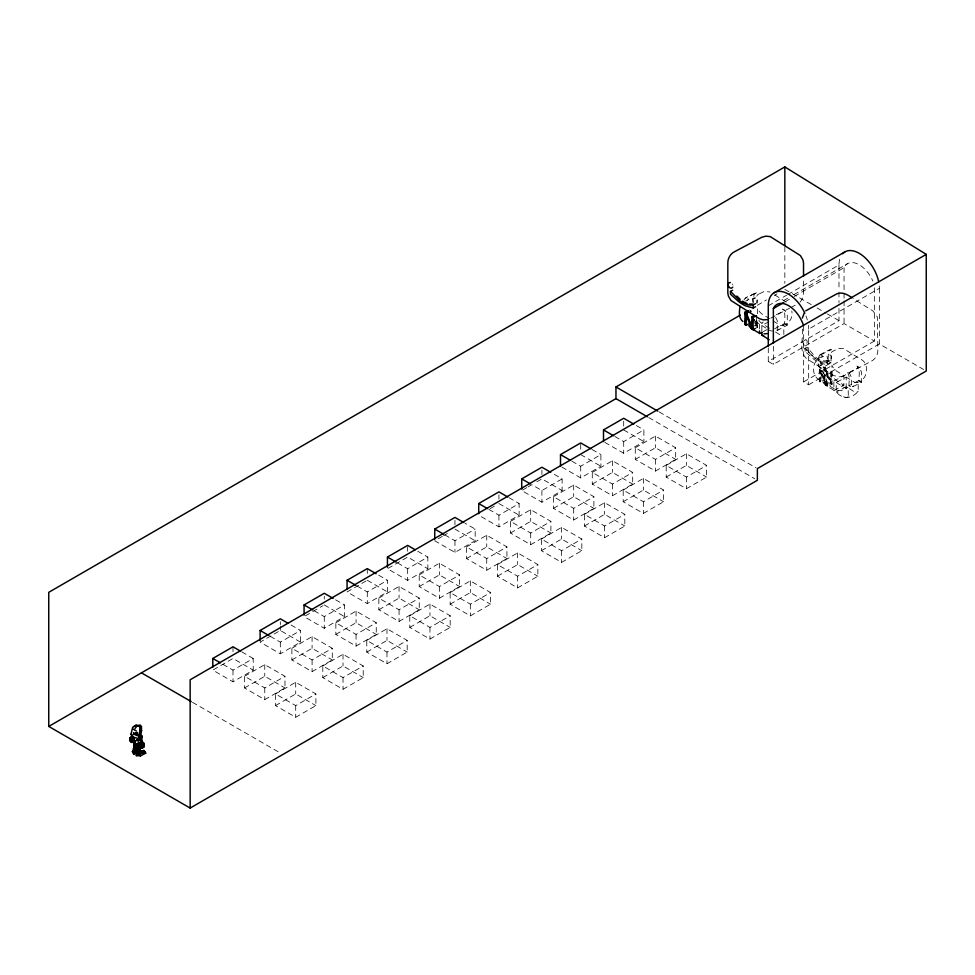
<?xml version="1.0" encoding="UTF-8"?>
<svg xmlns="http://www.w3.org/2000/svg" width="975" height="975" viewBox="0 0 975 975"><rect width="100%" height="100%" fill="white"/><g stroke="black" fill="none" stroke-linecap="round" stroke-linejoin="round"><path stroke-width="0.73" stroke-dasharray="4.88 3.66" d="M757.563 313.828L757.587 308.368A8.385 4.631 62 0 0 762.182 314.084L769.519 318.691M826.52 385.929A8.446 4.668 62 0 1 821.901 380.201L821.925 370.646A8.385 4.631 62 0 0 826.52 376.362L833.869 380.969L833.893 390.561L843.887 385.222L843.887 375.655L836.55 371.036A8.385 4.631 62 0 1 831.955 365.332L831.797 375.923M136.086 734.443L136.122 732.81L137.085 732.188L138.121 732.786L137.158 733.407L137.134 735.04L136.086 734.443L137.048 733.822L137.085 732.188M846.166 388.477L846.239 377.13L836.209 382.444L836.209 392.023C842.961 399.762 851.76 398.812 858.207 391.377L858.183 381.798A8.385 4.631 62 0 1 853.588 381.737L846.239 377.13M754.345 319.41L756.295 324.309L756.125 326.332L757.575 327.247L755.345 328.441M833.942 390.244L826.02 385.673L826.191 383.65L820.865 370.256L819.329 369.281L831.139 362.919L830.871 355.144A8.385 4.631 62 0 1 833.211 351.073L838.744 348.331L843.217 348.441L862.826 360.482C869.724 366.893 866.751 380.628 856.915 382.529M824.996 379.836L824.996 371.036L823.802 366.905L830.395 380.603L830.493 383.297L830.663 381.274L825.338 367.88L823.802 366.905L823.802 379.092L824.996 379.836L820.511 382.212L819.329 381.469L819.329 369.281L826.02 385.673L830.493 383.297L830.761 371.28L826.288 373.657L826.02 385.673L825.922 382.98L820.828 372.694L820.865 370.256L825.338 367.88L825.301 370.317L830.493 383.297L831.955 384.211L827.47 386.587L826.191 383.65M820.67 372.292L820.865 370.256L820.511 382.212M825.142 369.915L825.338 367.88L823.802 379.092L819.329 381.469L820.511 373.413L819.329 369.281L820.499 372.34M774.589 328.758L784.619 323.432L784.899 316.022A8.385 4.631 62 0 0 782.547 309.014L784.79 310.257L787.276 315.327L787.276 325.138L777.258 330.464L775.478 329.331M848.957 385.722L849.237 378.3A8.385 4.631 62 0 0 846.897 371.292L849.14 372.535L851.614 377.605L851.626 387.428L848.957 385.722L858.987 380.396L859.267 372.974A8.385 4.631 62 0 0 856.915 365.966L859.158 367.209L861.644 372.292L861.644 382.102L851.626 387.428M133.928 734.723L135.184 734.821L135.318 733.858L133.599 732.53L132.576 732.737L135.318 733.858L133.928 734.723L134.221 733.005L133.246 734.151M756.795 320.288L756.125 326.332L754.565 322.445M750.689 312.683L750.969 310.915L749.434 309.952M820.584 372.011L820.865 370.256L820.499 371.731L824.972 369.354L825.338 367.88L825.057 369.635M753.785 296.473L754.114 294.511L756.6 292.561L758.842 294.121L764.376 291.367L770.055 292.037M777.258 330.464L777.246 320.653L774.772 315.583L784.79 310.257M818.756 365.479L818.951 364.345M756.295 324.309L756.125 326.332L756.027 323.651L754.114 319.788M830.493 383.297L830.663 381.274M826.02 385.673L826.361 384.077L830.834 381.7L831.955 384.211L831.955 372.023L830.761 371.28M750.604 312.39L750.969 310.915L750.567 312.366M800.024 302.177C805.996 295.51 802.669 285.833 803.534 277.851M744.096 299.837L745.79 297.607L756.6 292.561L745.071 298.472M819.439 355.436L818.122 358.751L818.122 364.26L818.452 366.6L821.121 368.233L820.84 360.47A8.385 4.631 62 0 1 823.18 356.399L820.938 354.839L818.854 356.362L820.158 354.559L828.628 350.183L830.968 349.513L833.211 351.073M136.597 732.725L134.806 734.699L133.404 733.919L136.597 732.725L137.828 733.578L135.623 733.858L136.707 736.223M778.123 329.696L779.049 329.026M852.491 386.661L853.418 385.978M137.134 735.04L138.097 734.419L135.367 732.725L136.476 732.213M757.343 305.26L766.508 299.959M774.369 295.425L776.99 293.914M768.276 305.797L786.606 295.206M787.922 294.45L838.987 264.968A28.568 16.49 60 0 1 840.523 256.925M783.461 300.666L788.702 297.643M793.93 294.621L847.616 263.628M785.131 301.726L792.992 297.18M794.296 296.424L844.057 267.698A23.217 13.406 60 0 1 857.598 263.945A23.217 13.406 60 0 1 872.844 281.056M442.333 536.372L434.753 540.747L454.959 552.411L475.166 540.747L475.166 529.084L465.063 523.246M443.601 535.641L447.379 533.459M490.084 508.645L495.142 505.732M526.768 487.634L521.722 490.547L541.917 502.21L562.124 490.547L562.124 478.883L552.021 473.046M528.036 486.903L531.826 484.709L541.917 490.547L562.124 478.883M536.872 481.796L541.917 478.883L562.124 490.547M305.346 615.871L323.018 605.67M300.519 642.135L280.325 630.472L260.118 642.135L280.325 653.798L300.519 642.135L300.519 630.472L290.416 624.646M366.015 581.003L347.076 591.935L367.283 603.598L387.477 591.935L387.477 580.271L377.386 574.446M803.656 326.016L803.656 381.883L808.677 384.784L808.677 329.111L879.389 288.295A28.568 16.49 60 0 0 879.133 284.505M571.862 461.151L580.71 466.257L600.905 454.594L600.905 466.257L580.71 477.921L560.503 466.257M614.859 436.495L623.695 441.59L643.902 429.926L643.902 441.59L623.695 453.253L603.501 441.59M488.828 509.377L498.92 515.202L519.127 503.539L519.127 515.202L498.92 526.866L478.725 515.202M444.856 534.909L454.959 540.747L475.166 529.084M270.221 636.309L280.325 642.135L300.519 630.472M314.182 610.764L324.285 616.602L344.492 604.939L344.492 616.602L324.285 628.266L304.078 616.602M357.179 586.109L367.283 591.935L387.477 580.271M397.544 562.904L407.648 568.73L427.842 557.066L427.842 568.73L407.648 580.393L387.441 568.73L407.648 557.066L427.842 568.73M222.897 664.292L233.001 670.13L253.207 658.466L253.207 670.13L233.001 681.793L212.806 670.13L233.001 658.466L253.207 670.13M768.276 347.917L768.276 361.457L838.987 320.629L838.987 304.09M768.276 361.457L773.358 364.382L844.057 323.566L874.356 341.055L874.356 285.2M592.276 472.424L612.471 460.761L632.678 472.424L632.678 484.087L612.471 495.751L592.276 484.087L592.276 472.424L612.471 484.087L632.678 472.424M635.273 447.757L655.468 436.093L675.675 447.757L675.675 459.42L655.468 471.083L635.273 459.42L635.273 447.757L655.468 459.42L675.675 447.757M510.498 521.369L530.692 509.706L550.899 521.369L550.899 533.033L530.692 544.696L510.498 533.033L510.498 521.369L530.692 533.033L550.899 521.369M466.525 546.902L486.732 535.238L506.927 546.902L506.927 558.565L486.732 570.229L466.525 558.565L466.525 546.902L486.732 558.565L506.927 546.902M553.495 496.702L573.69 485.038L593.897 496.702L593.897 508.365L573.69 520.028L553.495 508.365L553.495 496.702L573.69 508.365L593.897 496.702M291.891 648.302L312.085 636.638L332.292 648.302L332.292 659.965L312.085 671.629L291.891 659.965L291.891 648.302L312.085 659.965L332.292 648.302M335.851 622.757L356.058 611.093L376.253 622.757L376.253 634.42L356.058 646.084L335.851 634.42L335.851 622.757L356.058 634.42L376.253 622.757M378.848 598.102L399.055 586.438L419.25 598.102L419.25 609.765L399.055 621.428L378.848 609.765L378.848 598.102L399.055 609.765L419.25 598.102M419.213 574.897L439.408 563.233L459.615 574.897L459.615 586.56L439.408 598.223L419.213 586.56L419.213 574.897L439.408 586.56L459.615 574.897M244.567 676.284L264.773 664.621L284.98 676.284L284.98 687.948L264.773 699.611L244.567 687.948L244.567 676.284L264.773 687.948L284.98 676.284M592.276 484.087L612.471 472.424L632.678 484.087M635.273 459.42L655.468 447.757L675.675 459.42M510.498 533.033L530.692 521.369L550.899 533.033M466.525 558.565L486.732 546.902L506.927 558.565M553.495 508.365L573.69 496.702L593.897 508.365M335.851 634.42L356.058 622.757L376.253 634.42M291.891 659.965L312.085 648.302L332.292 659.965M378.848 609.765L399.055 598.102L419.25 609.765M419.213 586.56L439.408 574.897L459.615 586.56M244.567 687.948L264.773 676.284L284.98 687.948M803.656 381.883L874.356 341.055M623.196 490.072L643.402 478.408L663.597 490.072L663.597 501.735L643.402 513.398L623.196 501.735L623.196 490.072L643.402 501.735L663.597 490.072M666.193 465.416L686.4 453.753L706.595 465.416L706.595 477.08L686.4 488.743L666.193 477.08L666.193 465.416L686.4 477.08L706.595 465.416M497.457 564.562L517.652 552.898L537.859 564.562L537.859 576.225L517.652 587.888L497.457 576.225L497.457 564.562L517.652 576.225L537.859 564.562M541.418 539.029L561.624 527.365L581.819 539.029L581.819 550.692L561.624 562.356L541.418 550.692L541.418 539.029L561.624 550.692L581.819 539.029M584.415 514.361L604.622 502.698L624.817 514.361L624.817 526.025L604.622 537.688L584.415 526.025L584.415 514.361L604.622 526.025L624.817 514.361M808.677 384.784L879.389 343.956L923.642 369.513M366.783 640.417L386.977 628.753L407.184 640.417L407.184 652.08L386.977 663.743L366.783 652.08L366.783 640.417L386.977 652.08L407.184 640.417M322.81 665.949L343.017 654.286L363.224 665.949L363.224 677.613L343.017 689.276L322.81 677.613L322.81 665.949L343.017 677.613L363.224 665.949M409.78 615.749L429.975 604.086L450.182 615.749L450.182 627.412L429.975 639.076L409.78 627.412L409.78 615.749L429.975 627.412L450.182 615.749M450.133 592.544L470.34 580.893L490.547 592.544L490.547 604.207L470.34 615.871L450.133 604.207L450.133 592.544L470.34 604.207L490.547 592.544M275.498 693.944L295.705 682.281L315.9 693.944L315.9 705.608L295.705 717.271L275.498 705.608L275.498 693.944L295.705 705.608L315.9 693.944M623.196 501.735L643.402 490.072L663.597 501.735M666.193 477.08L686.4 465.416L706.595 477.08M541.418 550.692L561.624 539.029L581.819 550.692M497.457 576.225L517.652 564.562L537.859 576.225M584.415 526.025L604.622 514.361L624.817 526.025M322.81 677.613L343.017 665.949L363.224 677.613M366.783 652.08L386.977 640.417L407.184 652.08M409.78 627.412L429.975 615.749L450.182 627.412M450.133 604.207L470.34 592.556L490.547 604.207M275.498 705.608L295.705 693.944L315.9 705.608M745.619 301.129L748.812 299.447L746.57 297.875M751.969 327.1L756.466 324.736L757.575 327.247L757.575 321.153M754.601 320.946L759.501 324.017L763.254 322.018M770.786 318.167L789.579 308.185M790.92 307.466L796.295 304.614M761.841 330.964L761.841 325.492L769.36 321.494M763.254 331.597L767.02 329.599M782.547 325.565C789.092 323.773 793.321 317.789 791.797 311.013M829.92 360.665L827.58 361.908L827.58 364.93L820.06 362.895A34.82 15.771 54.6 0 1 813.235 358.751L804.826 351.134L804.826 348.343L806.995 347.197L815.697 357.216A25.289 15.588 68.2 0 0 819.122 359.385L823.826 360.921L829.92 360.665L829.92 363.687L821.45 362.152A34.82 22.218 70.7 0 1 814.576 358.044L806.995 349.988L806.995 347.197M804.826 351.134L806.995 349.988M820.938 354.839L830.968 349.513L828.482 351.463L828.153 358.934L828.482 361.274L831.139 362.919M823.18 356.399C813.357 358.288 810.371 372.036 817.269 378.446L836.891 390.487L841.364 390.597L846.897 387.843M818.452 366.6L828.482 361.274M849.14 372.535L859.158 367.209M833.869 380.969L870.663 361.579C875.245 359.556 878.085 354.668 877.902 349.696L877.317 316.887L873.064 311.037L853.308 298.642M132.234 734.333L134.611 733.334L135.184 734.821M843.814 375.838L839.792 376.898L833.71 375.594L807.032 358.946C797.794 351.463 804.046 337.618 802.193 327.722M842.083 385.917L843.887 385.222L836.538 380.616A8.446 4.668 62 0 1 831.919 374.875M827.58 361.908L823.339 361.957L817.818 360.08A25.289 12.175 56.5 0 1 814.393 357.91L804.826 348.343M134.428 734.053L136.5 734.333L137.865 736.027M838.025 392.803L836.209 392.023L846.239 386.697L853.588 391.316A8.446 4.668 62 0 0 858.207 391.377M136.122 732.81L137.158 733.407M133.404 733.919L137.256 736.125M784.838 289.368L811.907 305.004M817.074 307.978L826.093 313.194M827.385 313.938L838.987 320.629M659.161 411.913L756.064 467.854M648.692 417.532L754.747 478.762M636.322 425.563L643.902 429.926M623.695 429.926L643.902 441.59M592.069 449.487L600.905 454.594M580.71 454.594L600.905 466.257M509.023 497.713L519.127 503.539M498.92 503.539L519.127 515.202M454.959 529.084L475.166 540.747M417.739 551.241L427.842 557.066M367.283 580.271L387.477 591.935M335.644 599.832L344.492 604.939M324.285 604.939L344.492 616.602M241.837 651.897L253.207 658.466M192.514 702.329L280.239 752.98M826.69 360.226L827.617 360.774M774.832 294.962L788.458 303.517M773.09 320.933L779.22 324.785A8.385 4.631 62 0 0 783.815 324.846L783.839 334.425M769.519 328.27L762.17 323.651A8.446 4.668 62 0 1 758.818 320.227M775.539 332.048L779.22 334.364A8.446 4.668 62 0 0 780.987 335.132M761.841 325.492L766.74 328.563M826.288 373.657L827.47 374.4L827.47 386.587L826.312 383.333M836.209 382.444L843.558 387.063A8.385 4.631 62 0 0 848.152 387.124L848.311 397.057M784.619 323.432L787.276 325.138M858.987 380.396L861.644 382.102M133.599 732.53L134.611 733.334M821.901 380.201L822.498 380.859M732.505 284.066L732.847 284.895M823.802 366.905L824.972 369.964M830.785 380.957L831.955 384.211L830.761 379.86L831.955 372.023L827.47 374.4L826.288 382.237L827.47 386.587M756.417 323.992L757.575 327.247L756.393 322.908L756.393 315.754M879.389 288.295L879.389 343.956M844.057 267.698L844.057 291.854M844.057 293.365L844.057 299.41M844.057 300.922L844.057 323.566M838.987 264.968L838.987 290.55M838.987 292.049L838.987 302.579M784.838 247.053L784.838 283.323M773.358 346.271L773.358 364.382M759.501 324.017L759.501 330.854M686.4 453.753L686.4 465.416M686.4 477.08L686.4 488.743M655.468 436.093L655.468 447.757M655.468 459.42L655.468 471.083M643.402 478.408L643.402 490.072M643.402 501.735L643.402 513.398M623.695 421.188L623.695 428.476M623.695 441.59L623.695 453.253M612.471 460.761L612.471 472.424M612.471 484.087L612.471 495.751M604.622 502.698L604.622 514.361M604.622 526.025L604.622 537.688M580.71 444.393L580.71 451.681M580.71 466.257L580.71 477.921M573.69 485.038L573.69 496.702M573.69 508.365L573.69 520.028M561.624 527.365L561.624 539.029M561.624 550.692L561.624 562.356M541.917 470.133L541.917 474.508M541.917 490.547L541.917 502.21M530.692 509.706L530.692 521.369M530.692 533.033L530.692 544.696M517.652 552.898L517.652 564.562M517.652 576.225L517.652 587.888M498.92 494.8L498.92 499.176M498.92 515.202L498.92 526.866M486.732 535.238L486.732 546.902M486.732 558.565L486.732 570.229M470.34 580.893L470.34 592.556M470.34 604.207L470.34 615.871M454.959 520.333L454.959 524.708M454.959 540.747L454.959 552.411M439.408 563.233L439.408 574.897M439.408 586.56L439.408 598.223M429.975 604.086L429.975 615.749M429.975 627.412L429.975 639.076M407.648 546.865L407.648 551.241M407.648 568.73L407.648 580.393M399.055 586.438L399.055 598.102M399.055 609.765L399.055 621.428M386.977 628.753L386.977 640.417M386.977 652.08L386.977 663.743M367.283 568.608L367.283 575.896M367.283 591.935L367.283 603.598M356.058 611.093L356.058 622.757M356.058 634.42L356.058 646.084M343.017 654.286L343.017 665.949M343.017 677.613L343.017 689.276M324.285 596.188L324.285 599.101M324.285 616.602L324.285 628.266M312.085 636.638L312.085 648.302M312.085 659.965L312.085 671.629M295.705 682.281L295.705 693.944M295.705 705.608L295.705 717.271M280.325 621.721L280.325 624.646M280.325 626.096L280.325 630.472M280.325 642.135L280.325 653.798M264.773 664.621L264.773 676.284M264.773 687.948L264.773 699.611M233.001 646.803L233.001 652.628M233.001 670.13L233.001 681.793M805.972 315.888A28.568 16.49 60 0 1 807.337 319.983M808.433 325.321A28.568 16.49 60 0 1 808.677 329.111M772.529 330.891A8.385 4.631 62 0 1 769.19 330.098M756.771 296.254A8.385 4.631 62 0 1 758.842 294.121M747.557 300.166A8.385 4.631 62 0 1 748.812 299.447M848.177 396.703A8.446 4.668 62 0 1 843.558 396.642M802.608 340.811C804.838 353.73 811.627 335.071 802.608 340.811M826.995 356.119C829.237 369.038 836.014 350.391 826.995 356.119"/><path stroke-width="1.46" d="M139.876 750.433L137.243 751.932L140.047 752.213L139.547 751.311L137.975 751.164L137.841 750.36L137.243 751.932L140.107 754.016L139.474 743.913L137.731 747.679L137.292 753.736L140.107 754.016L140.644 750.628L139.876 750.433L139.474 743.913M135.159 740.659L135.428 744.705L134.416 747.642L133.599 737.258L131.016 734.151L132.673 727.228L136.549 725.339L133.709 726.533M134.355 748.471L134.55 745.107L137.207 749.897L137.024 751.579L134.367 752.078L133.49 748.654L134.952 749.446L134.367 752.078L137.207 749.897L136.147 748.154M139.925 738.063L141.351 741.804M748.325 310.55L744.961 312.329L746.497 313.292L751.822 326.686L751.652 328.709L753.102 329.623L755.345 328.441M754.162 315.51L751.92 316.704L751.652 328.709L746.302 315.327L746.497 313.292L748.739 312.11M135.464 743.803L134.952 749.446L136.439 749.166L136.951 745.912L135.22 746.228L134.55 745.107L134.952 749.446L133.49 748.654L134.367 752.078M139.218 734.224L138.743 738.587L135.208 741.439M140.705 736.844L141.741 737.234L140.936 740.147L142.204 748.154L143.922 747.008L143.715 743.182L139.998 738.953L139.462 735.93L141.741 737.234L141.802 741.28L139.279 743.852L139.547 745.473L140.315 747.545L142.204 748.154L143.91 744.815L139.279 743.852L141.095 741.049L140.668 738.502L141.741 737.234L139.462 735.93L138.694 738.209L140.717 739.16L141.643 740.366L140.997 740.805L139.998 738.953L141.375 738.721L140.997 740.805L141.802 741.28L140.29 740.573L139.998 738.953M139.376 734.333L140.887 734.126L141.582 730.799L140.242 728.483L138.743 738.587L136.354 739.976M140.863 729.787L140.973 728.788M139.986 730.604L140.242 728.483M759.574 333.279L752.152 328.977A8.446 4.668 62 0 1 748.788 325.553M748.386 324.066L746.143 325.26L744.961 324.517L746.497 313.292L746.46 315.742L751.554 326.028L751.652 328.709L751.822 326.686M133.404 736.661L132.052 736.515L130.053 737.953L129.724 739.184L131.978 741.098L132.929 736.418M138.279 739.026L138.084 740.293L139.888 738.453L138.097 740.305L138.389 745.497L140.376 744.205M746.216 315.059L746.497 313.292L746.302 315.327M140.217 737.807L141.643 737.332L141.911 735.93L139.12 735.552M740.074 306.308C739.257 311.378 738.319 317.935 742.901 321.494M802.352 318.082L804.204 313.121M141.156 728.532L141.143 726.802L139.547 725.973L140.351 727.192L141.509 726.728L140.851 729.995M136.293 753.565L133.733 754.15L133.404 749.885L136.732 746.96L136.89 749.714M137.402 753.322L137.841 751.676L136.305 755.625L140.498 755.905L145.762 753.151L143.849 750.433L140.242 751.177M131.893 737.746L132.234 736.515L130.053 737.953L132.308 739.867L134.477 738.428L131.978 741.098M132.234 736.515L129.724 739.184L129.687 740.854L131.528 742.414L131.978 741.037M138.109 746.655L137.719 747.667L139.535 747.849L139.925 746.826L137.719 747.667L137.597 745.046M137.292 753.736L137.841 750.36M140.047 752.213L140.644 750.628L140.692 752.444M137.841 751.676L136.305 755.625L145.031 751.432L139.279 751.628M138.84 749.129L139.925 746.826L137.975 751.164M133.49 748.654L134.55 750.397L136.439 749.166L135.842 748.191L136.951 745.912L135.232 746.241L136.683 743.584M140.595 729.324L141.265 728.057M141.485 737.734L139.815 738.538L140.485 736.32L141.485 737.734L140.717 739.16L138.694 738.209M134.977 728.678L137.451 725.363L138.474 725.278L138.157 725.936L135.671 725.095M732.786 287.125C729.885 291.233 725.363 282.433 730.385 282.543M756.929 302.847L757.234 300.215M133.733 754.15L133.404 749.885L136.963 751.079L133.733 754.15L132.381 751.53L135.22 748.617M143.983 744.803L141.863 746.204L139.279 743.852L141.095 741.049L140.29 740.573L141.643 740.366L140.997 740.805M133.441 739.355L132.515 742.17L138.389 745.497M132.308 739.867L129.724 739.184L131.528 742.414L133.222 740.573M132.381 751.53L134.257 749.763M805.703 310.854L836.294 294.145C841.791 291.281 847.641 294.608 852.077 297.863M131.832 736.71L130.053 737.953L132.746 737.1M131.528 742.414L133.282 741.244M141.594 744.595L143.715 743.182L141.095 741.049M139.279 743.852L141.399 742.45M784.838 166.932L48.75 592.325L48.75 726.424L190.162 808.068L757.368 480.273L757.368 468.609L926.25 371.012L926.25 254.377L784.838 166.932L784.838 245.542M774.199 292.707L844.898 251.891M48.75 726.424L615.956 398.629L615.956 386.965L740.33 315.096M773.358 343.249L773.358 308.527L783.827 302.482M560.503 466.257L560.503 454.594L580.71 442.93L590.801 448.768M603.501 441.59L603.501 429.926L623.695 418.263L633.799 424.101M478.725 513.752L478.725 503.539L498.92 491.875L507.768 496.982M434.753 539.285L434.753 529.084L454.959 517.42L463.795 522.527M521.722 489.084L521.722 478.883L541.917 467.22L550.753 472.327M304.078 615.14L304.078 604.939L324.285 593.275L333.121 598.382M260.118 640.685L260.118 630.472L280.325 618.808L287.893 623.183M347.076 589.022L347.076 580.271L367.283 568.608L376.118 573.714M387.441 567.279L387.441 557.066L407.648 545.403L415.216 549.778M212.806 667.205L212.806 658.466L233.001 646.803L240.581 651.178M926.25 254.377L190.162 679.77L190.162 808.068M755.552 306.723L753.212 307.966L745.692 305.931A34.82 15.771 54.6 0 1 738.867 301.799L730.458 294.182L730.458 291.391L732.627 290.233M730.458 291.391L740.025 300.958A25.289 12.175 56.5 0 0 743.45 303.115C747.094 304.968 751.932 306.333 755.552 303.7M756.466 315.656L753.102 317.436L751.92 325.284L753.102 329.623L753.102 317.436L751.92 316.704M761.999 332.268L759.501 333.596L759.501 330.854M134.16 752.371L136.963 751.079L137.572 753.273M140.083 725.242L138.157 725.936L140.083 725.242L141.229 726.241L141.448 728.362L141.07 727.106M134.55 750.397L137.207 749.897L135.842 748.191M767.581 319.593L763.193 319.885L759.342 318.63L730.97 300.507L728.422 296.144L727.825 293.109L727.825 263.323C727.655 258.351 730.482 253.476 735.077 251.44L761.926 237.193L765.948 236.133L770.274 236.632L800.402 255.56L802.949 259.923L803.534 262.957L803.534 276.364M766.996 333.645L763.961 333.84M136.866 753.907L145.762 753.151M140.315 747.545L143.922 747.008M753.09 304.103L749.458 303.968M135.964 749.836L137.207 749.897M139.193 726.533L140.315 726.607L141.448 728.63L141.582 730.799M131.881 736.576L133.417 736.917L132.308 736.978L131.637 735.394M133.599 737.258L138.755 738.587L140.278 732.591L139.596 731.201M763.657 335.839L761.841 335.071L761.841 332.329M141.143 741.707L140.29 740.573L140.936 740.147L141.643 740.366L140.29 740.573L141.143 741.707L143.715 743.182M141.863 746.168L139.547 745.473L142.204 748.154M755.113 297.96L752.7 298.898L753.2 302.238M137.243 751.932L137.889 752.164M747.082 303.383L744.754 302.433A25.289 15.588 68.2 0 1 742.463 301.08M136.524 731.092L132.637 728.849M141.509 726.728L139.547 725.973L140.315 726.607M141.143 726.802L138.767 725.656L139.986 727.118M615.956 386.965L657.857 411.158M615.956 398.629L647.388 416.776M603.501 429.926L613.604 435.764M560.503 454.594L570.607 460.432M521.722 478.883L530.558 483.99M478.725 503.539L487.561 508.645M434.753 529.084L443.601 534.19M387.441 557.066L396.277 562.173M347.076 580.271L355.924 585.378M304.078 604.939L312.926 610.033M260.118 630.472L268.954 635.578M212.806 658.466L220.374 662.842M141.448 672.848L191.21 701.573M746.131 314.767L744.961 312.329L744.961 324.517M751.969 327.1L753.102 329.623L751.944 326.369M761.841 335.071L769.19 339.678M141.911 735.93L139.181 734.212M740.208 299.349L736.905 296.022M133.1 737.405L131.028 734.151L133.88 740.671L134.416 747.642L135.147 741.743M140.668 739.196L141.18 740.488M746.131 315.388L744.961 312.329L746.143 316.448L746.143 325.26M141.009 735.247L141.643 737.332M139.949 753.443L140.498 755.905M140.205 733.151L140.437 734.382M137.536 743.742L137.731 747.679L139.547 747.837L139.547 751.311M143.849 750.433L143.861 751.554M768.276 346.405L768.276 305.797A28.568 16.49 60 0 1 782.243 291.659A28.568 16.49 60 0 1 804.826 313.182M753.212 304.943L753.212 307.966M842.632 253.707A28.568 16.49 60 0 1 862.692 255.682A28.568 16.49 60 0 1 878.694 281.86M773.358 308.527A23.217 13.406 60 0 1 787.971 305.309A23.217 13.406 60 0 1 803.205 324.638"/></g></svg>
